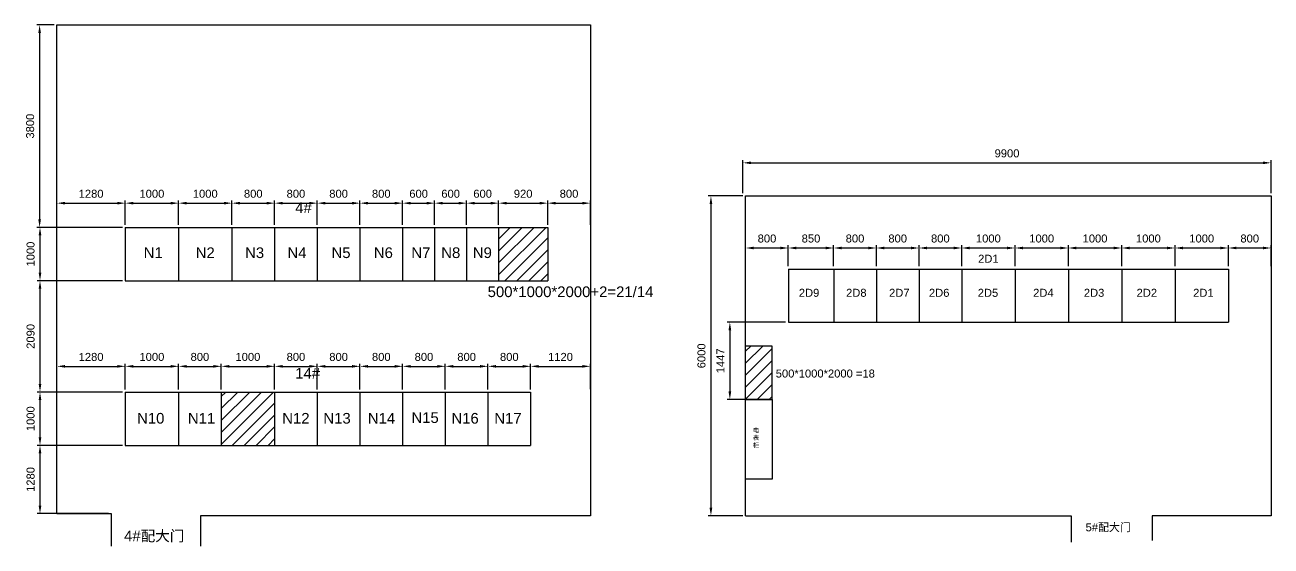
# Model space of a CAD drawing. Header units: millimetres. Extents: x 8 to 67164, y -14211 to 15935.
# Drawn here: x 854 to 24216, y -14211 to -4431 of the extents above; entities that cross this region are included whole.
import ezdxf

# ---------------------------------------------------------------- set-up
doc = ezdxf.new("R2010")
doc.units = ezdxf.units.MM
doc.layers.add('标注', color=7, linetype='Continuous')
doc.styles.get("Standard").update_dxf_attribs({"font": 'arial.ttf'})
doc.dimstyles.new('ISO-25', dxfattribs={"dimtxt": 150, "dimasz": 150, "dimexe": 50, "dimexo": 50, "dimgap": 100, "dimtad": 1, "dimtoh": 1, "dimdec": 0, "dimtxsty": 'Standard', "dimcen": 0, "dimclrd": 3, "dimclre": 3, "dimclrt": 3, "dimadec": 0, "dimazin": 0, "dimtfac": 1, "dimtdec": 0, "dimtmove": 0, "dimatfit": 3, "dimfxl": 1, "dimarcsym": 2})

# ---------------------------------------------------------------- blocks, each defined once
blk = doc.blocks.new('*D109')
at = {"layer": 'Defpoints', "color": 0, "transparency": 16777216}
for p in [(2735, -7776), (1455, -8187), (2735, -8231)]:
    blk.add_point(p, dxfattribs=at)
at = {"layer": '标注', "color": 3, "lineweight": -2, "transparency": 16777216}
for p, q in [((1455, -8137), (1455, -7726)), ((1605, -7776), (2585, -7776)), ((2735, -8181), (2735, -7726))]:
    blk.add_line(p, q, dxfattribs=at)
at = {"layer": '标注', "color": 3, "transparency": 16777216}
for points in [[(1605, -7751), (1605, -7801), (1455, -7776)], [(2585, -7751), (2585, -7801), (2735, -7776)]]:
    blk.add_solid(points, dxfattribs=at)
at = {"layer": '标注', "color": 3, "transparency": 16777216, "insert": (2095, -7600), "char_height": 150, "attachment_point": 5}
blk.add_mtext('1280', dxfattribs=at)
blk = doc.blocks.new('*D110')
at = {"layer": 'Defpoints', "color": 0, "transparency": 16777216}
for p in [(3735, -7776), (2735, -8231), (3735, -8231)]:
    blk.add_point(p, dxfattribs=at)
at = {"layer": '标注', "color": 3, "lineweight": -2, "transparency": 16777216}
for p, q in [((2735, -8181), (2735, -7726)), ((2885, -7776), (3585, -7776)), ((3735, -8181), (3735, -7726))]:
    blk.add_line(p, q, dxfattribs=at)
at = {"layer": '标注', "color": 3, "transparency": 16777216}
for points in [[(2885, -7751), (2885, -7801), (2735, -7776)], [(3585, -7751), (3585, -7801), (3735, -7776)]]:
    blk.add_solid(points, dxfattribs=at)
at = {"layer": '标注', "color": 3, "transparency": 16777216, "insert": (3235, -7600), "char_height": 150, "attachment_point": 5}
blk.add_mtext('1000', dxfattribs=at)
blk = doc.blocks.new('*D111')
at = {"layer": 'Defpoints', "color": 0, "transparency": 16777216}
for p in [(4735, -7776), (3735, -8231), (4735, -8231)]:
    blk.add_point(p, dxfattribs=at)
at = {"layer": '标注', "color": 3, "lineweight": -2, "transparency": 16777216}
for p, q in [((3735, -8181), (3735, -7726)), ((3885, -7776), (4585, -7776)), ((4735, -8181), (4735, -7726))]:
    blk.add_line(p, q, dxfattribs=at)
at = {"layer": '标注', "color": 3, "transparency": 16777216}
for points in [[(3885, -7751), (3885, -7801), (3735, -7776)], [(4585, -7751), (4585, -7801), (4735, -7776)]]:
    blk.add_solid(points, dxfattribs=at)
at = {"layer": '标注', "color": 3, "transparency": 16777216, "insert": (4235, -7600), "char_height": 150, "attachment_point": 5}
blk.add_mtext('1000', dxfattribs=at)
blk = doc.blocks.new('*D112')
at = {"layer": 'Defpoints', "color": 0, "transparency": 16777216}
for p in [(5535, -7776), (4735, -8231), (5535, -8231)]:
    blk.add_point(p, dxfattribs=at)
at = {"layer": '标注', "color": 3, "lineweight": -2, "transparency": 16777216}
for p, q in [((4735, -8181), (4735, -7726)), ((4885, -7776), (5385, -7776)), ((5535, -8181), (5535, -7726))]:
    blk.add_line(p, q, dxfattribs=at)
at = {"layer": '标注', "color": 3, "transparency": 16777216}
for points in [[(4885, -7751), (4885, -7801), (4735, -7776)], [(5385, -7751), (5385, -7801), (5535, -7776)]]:
    blk.add_solid(points, dxfattribs=at)
at = {"layer": '标注', "color": 3, "transparency": 16777216, "insert": (5135, -7600), "char_height": 150, "attachment_point": 5}
blk.add_mtext('800', dxfattribs=at)
blk = doc.blocks.new('*D113')
at = {"layer": 'Defpoints', "color": 0, "transparency": 16777216}
for p in [(6335, -7776), (5535, -8231), (6335, -8231)]:
    blk.add_point(p, dxfattribs=at)
at = {"layer": '标注', "color": 3, "lineweight": -2, "transparency": 16777216}
for p, q in [((5535, -8181), (5535, -7726)), ((5685, -7776), (6185, -7776)), ((6335, -8181), (6335, -7726))]:
    blk.add_line(p, q, dxfattribs=at)
at = {"layer": '标注', "color": 3, "transparency": 16777216}
for points in [[(5685, -7751), (5685, -7801), (5535, -7776)], [(6185, -7751), (6185, -7801), (6335, -7776)]]:
    blk.add_solid(points, dxfattribs=at)
at = {"layer": '标注', "color": 3, "transparency": 16777216, "insert": (5935, -7600), "char_height": 150, "attachment_point": 5}
blk.add_mtext('800', dxfattribs=at)
blk = doc.blocks.new('*D114')
at = {"layer": 'Defpoints', "color": 0, "transparency": 16777216}
for p in [(7135, -7776), (6335, -8231), (7135, -8231)]:
    blk.add_point(p, dxfattribs=at)
at = {"layer": '标注', "color": 3, "lineweight": -2, "transparency": 16777216}
for p, q in [((6335, -8181), (6335, -7726)), ((6485, -7776), (6985, -7776)), ((7135, -8181), (7135, -7726))]:
    blk.add_line(p, q, dxfattribs=at)
at = {"layer": '标注', "color": 3, "transparency": 16777216}
for points in [[(6485, -7751), (6485, -7801), (6335, -7776)], [(6985, -7751), (6985, -7801), (7135, -7776)]]:
    blk.add_solid(points, dxfattribs=at)
at = {"layer": '标注', "color": 3, "transparency": 16777216, "insert": (6735, -7600), "char_height": 150, "attachment_point": 5}
blk.add_mtext('800', dxfattribs=at)
blk = doc.blocks.new('*D115')
at = {"layer": 'Defpoints', "color": 0, "transparency": 16777216}
for p in [(7935, -7776), (7135, -8231), (7935, -8231)]:
    blk.add_point(p, dxfattribs=at)
at = {"layer": '标注', "color": 3, "lineweight": -2, "transparency": 16777216}
for p, q in [((7135, -8181), (7135, -7726)), ((7285, -7776), (7785, -7776)), ((7935, -8181), (7935, -7726))]:
    blk.add_line(p, q, dxfattribs=at)
at = {"layer": '标注', "color": 3, "transparency": 16777216}
for points in [[(7285, -7751), (7285, -7801), (7135, -7776)], [(7785, -7751), (7785, -7801), (7935, -7776)]]:
    blk.add_solid(points, dxfattribs=at)
at = {"layer": '标注', "color": 3, "transparency": 16777216, "insert": (7535, -7600), "char_height": 150, "attachment_point": 5}
blk.add_mtext('800', dxfattribs=at)
blk = doc.blocks.new('*D116')
at = {"layer": 'Defpoints', "color": 0, "transparency": 16777216}
for p in [(8535, -7776), (7935, -8231), (8535, -8231)]:
    blk.add_point(p, dxfattribs=at)
at = {"layer": '标注', "color": 3, "lineweight": -2, "transparency": 16777216}
for p, q in [((7935, -8181), (7935, -7726)), ((8085, -7776), (8385, -7776)), ((8535, -8181), (8535, -7726))]:
    blk.add_line(p, q, dxfattribs=at)
at = {"layer": '标注', "color": 3, "transparency": 16777216}
for points in [[(8085, -7751), (8085, -7801), (7935, -7776)], [(8385, -7751), (8385, -7801), (8535, -7776)]]:
    blk.add_solid(points, dxfattribs=at)
at = {"layer": '标注', "color": 3, "transparency": 16777216, "insert": (8235, -7600), "char_height": 150, "attachment_point": 5}
blk.add_mtext('600', dxfattribs=at)
blk = doc.blocks.new('*D117')
at = {"layer": 'Defpoints', "color": 0, "transparency": 16777216}
for p in [(9135, -7776), (8535, -8231), (9135, -8231)]:
    blk.add_point(p, dxfattribs=at)
at = {"layer": '标注', "color": 3, "lineweight": -2, "transparency": 16777216}
for p, q in [((8535, -8181), (8535, -7726)), ((8685, -7776), (8985, -7776)), ((9135, -8181), (9135, -7726))]:
    blk.add_line(p, q, dxfattribs=at)
at = {"layer": '标注', "color": 3, "transparency": 16777216}
for points in [[(8685, -7751), (8685, -7801), (8535, -7776)], [(8985, -7751), (8985, -7801), (9135, -7776)]]:
    blk.add_solid(points, dxfattribs=at)
at = {"layer": '标注', "color": 3, "transparency": 16777216, "insert": (8835, -7600), "char_height": 150, "attachment_point": 5}
blk.add_mtext('600', dxfattribs=at)
blk = doc.blocks.new('*D118')
at = {"layer": 'Defpoints', "color": 0, "transparency": 16777216}
for p in [(9735, -7776), (9135, -8231), (9735, -8231)]:
    blk.add_point(p, dxfattribs=at)
at = {"layer": '标注', "color": 3, "lineweight": -2, "transparency": 16777216}
for p, q in [((9135, -8181), (9135, -7726)), ((9285, -7776), (9585, -7776)), ((9735, -8181), (9735, -7726))]:
    blk.add_line(p, q, dxfattribs=at)
at = {"layer": '标注', "color": 3, "transparency": 16777216}
for points in [[(9285, -7751), (9285, -7801), (9135, -7776)], [(9585, -7751), (9585, -7801), (9735, -7776)]]:
    blk.add_solid(points, dxfattribs=at)
at = {"layer": '标注', "color": 3, "transparency": 16777216, "insert": (9435, -7600), "char_height": 150, "attachment_point": 5}
blk.add_mtext('600', dxfattribs=at)
blk = doc.blocks.new('*D119')
at = {"layer": 'Defpoints', "color": 0, "transparency": 16777216}
for p in [(10655, -7776), (9735, -8231), (10655, -8231)]:
    blk.add_point(p, dxfattribs=at)
at = {"layer": '标注', "color": 3, "lineweight": -2, "transparency": 16777216}
for p, q in [((9735, -8181), (9735, -7726)), ((9885, -7776), (10505, -7776)), ((10655, -8181), (10655, -7726))]:
    blk.add_line(p, q, dxfattribs=at)
at = {"layer": '标注', "color": 3, "transparency": 16777216}
for points in [[(9885, -7751), (9885, -7801), (9735, -7776)], [(10505, -7751), (10505, -7801), (10655, -7776)]]:
    blk.add_solid(points, dxfattribs=at)
at = {"layer": '标注', "color": 3, "transparency": 16777216, "insert": (10195, -7600), "char_height": 150, "attachment_point": 5}
blk.add_mtext('920', dxfattribs=at)
blk = doc.blocks.new('*D120')
at = {"layer": 'Defpoints', "color": 0, "transparency": 16777216}
for p in [(11455, -7776), (10655, -8231), (11455, -8230)]:
    blk.add_point(p, dxfattribs=at)
at = {"layer": '标注', "color": 3, "lineweight": -2, "transparency": 16777216}
for p, q in [((10655, -8181), (10655, -7726)), ((10805, -7776), (11305, -7776)), ((11455, -8180), (11455, -7726))]:
    blk.add_line(p, q, dxfattribs=at)
at = {"layer": '标注', "color": 3, "transparency": 16777216}
for points in [[(10805, -7751), (10805, -7801), (10655, -7776)], [(11305, -7751), (11305, -7801), (11455, -7776)]]:
    blk.add_solid(points, dxfattribs=at)
at = {"layer": '标注', "color": 3, "transparency": 16777216, "insert": (11055, -7600), "char_height": 150, "attachment_point": 5}
blk.add_mtext('800', dxfattribs=at)
blk = doc.blocks.new('*D121')
at = {"layer": 'Defpoints', "color": 0, "transparency": 16777216}
for p in [(2735, -10838), (1455, -11314), (2735, -11321)]:
    blk.add_point(p, dxfattribs=at)
at = {"layer": '标注', "color": 3, "lineweight": -2, "transparency": 16777216}
for p, q in [((1455, -11264), (1455, -10788)), ((1605, -10838), (2585, -10838)), ((2735, -11271), (2735, -10788))]:
    blk.add_line(p, q, dxfattribs=at)
at = {"layer": '标注', "color": 3, "transparency": 16777216}
for points in [[(1605, -10813), (1605, -10863), (1455, -10838)], [(2585, -10813), (2585, -10863), (2735, -10838)]]:
    blk.add_solid(points, dxfattribs=at)
at = {"layer": '标注', "color": 3, "transparency": 16777216, "insert": (2095, -10662), "char_height": 150, "attachment_point": 5}
blk.add_mtext('1280', dxfattribs=at)
blk = doc.blocks.new('*D122')
at = {"layer": 'Defpoints', "color": 0, "transparency": 16777216}
for p in [(3735, -10838), (2735, -11321), (3735, -11321)]:
    blk.add_point(p, dxfattribs=at)
at = {"layer": '标注', "color": 3, "lineweight": -2, "transparency": 16777216}
for p, q in [((2735, -11271), (2735, -10788)), ((2885, -10838), (3585, -10838)), ((3735, -11271), (3735, -10788))]:
    blk.add_line(p, q, dxfattribs=at)
at = {"layer": '标注', "color": 3, "transparency": 16777216}
for points in [[(2885, -10813), (2885, -10863), (2735, -10838)], [(3585, -10813), (3585, -10863), (3735, -10838)]]:
    blk.add_solid(points, dxfattribs=at)
at = {"layer": '标注', "color": 3, "transparency": 16777216, "insert": (3235, -10662), "char_height": 150, "attachment_point": 5}
blk.add_mtext('1000', dxfattribs=at)
blk = doc.blocks.new('*D123')
at = {"layer": 'Defpoints', "color": 0, "transparency": 16777216}
for p in [(4535, -10838), (3735, -11321), (4535, -11321)]:
    blk.add_point(p, dxfattribs=at)
at = {"layer": '标注', "color": 3, "lineweight": -2, "transparency": 16777216}
for p, q in [((3735, -11271), (3735, -10788)), ((3885, -10838), (4385, -10838)), ((4535, -11271), (4535, -10788))]:
    blk.add_line(p, q, dxfattribs=at)
at = {"layer": '标注', "color": 3, "transparency": 16777216}
for points in [[(3885, -10813), (3885, -10863), (3735, -10838)], [(4385, -10813), (4385, -10863), (4535, -10838)]]:
    blk.add_solid(points, dxfattribs=at)
at = {"layer": '标注', "color": 3, "transparency": 16777216, "insert": (4135, -10662), "char_height": 150, "attachment_point": 5}
blk.add_mtext('800', dxfattribs=at)
blk = doc.blocks.new('*D124')
at = {"layer": 'Defpoints', "color": 0, "transparency": 16777216}
for p in [(5535, -10838), (4535, -11321), (5535, -11321)]:
    blk.add_point(p, dxfattribs=at)
at = {"layer": '标注', "color": 3, "lineweight": -2, "transparency": 16777216}
for p, q in [((4535, -11271), (4535, -10788)), ((4685, -10838), (5385, -10838)), ((5535, -11271), (5535, -10788))]:
    blk.add_line(p, q, dxfattribs=at)
at = {"layer": '标注', "color": 3, "transparency": 16777216}
for points in [[(4685, -10813), (4685, -10863), (4535, -10838)], [(5385, -10813), (5385, -10863), (5535, -10838)]]:
    blk.add_solid(points, dxfattribs=at)
at = {"layer": '标注', "color": 3, "transparency": 16777216, "insert": (5035, -10662), "char_height": 150, "attachment_point": 5}
blk.add_mtext('1000', dxfattribs=at)
blk = doc.blocks.new('*D125')
at = {"layer": 'Defpoints', "color": 0, "transparency": 16777216}
for p in [(6335, -10838), (5535, -11321), (6335, -11321)]:
    blk.add_point(p, dxfattribs=at)
at = {"layer": '标注', "color": 3, "lineweight": -2, "transparency": 16777216}
for p, q in [((5535, -11271), (5535, -10788)), ((5685, -10838), (6185, -10838)), ((6335, -11271), (6335, -10788))]:
    blk.add_line(p, q, dxfattribs=at)
at = {"layer": '标注', "color": 3, "transparency": 16777216}
for points in [[(5685, -10813), (5685, -10863), (5535, -10838)], [(6185, -10813), (6185, -10863), (6335, -10838)]]:
    blk.add_solid(points, dxfattribs=at)
at = {"layer": '标注', "color": 3, "transparency": 16777216, "insert": (5935, -10662), "char_height": 150, "attachment_point": 5}
blk.add_mtext('800', dxfattribs=at)
blk = doc.blocks.new('*D126')
at = {"layer": 'Defpoints', "color": 0, "transparency": 16777216}
for p in [(7135, -10838), (6335, -11321), (7135, -11321)]:
    blk.add_point(p, dxfattribs=at)
at = {"layer": '标注', "color": 3, "lineweight": -2, "transparency": 16777216}
for p, q in [((6335, -11271), (6335, -10788)), ((6485, -10838), (6985, -10838)), ((7135, -11271), (7135, -10788))]:
    blk.add_line(p, q, dxfattribs=at)
at = {"layer": '标注', "color": 3, "transparency": 16777216}
for points in [[(6485, -10813), (6485, -10863), (6335, -10838)], [(6985, -10813), (6985, -10863), (7135, -10838)]]:
    blk.add_solid(points, dxfattribs=at)
at = {"layer": '标注', "color": 3, "transparency": 16777216, "insert": (6735, -10662), "char_height": 150, "attachment_point": 5}
blk.add_mtext('800', dxfattribs=at)
blk = doc.blocks.new('*D127')
at = {"layer": 'Defpoints', "color": 0, "transparency": 16777216}
for p in [(7935, -10838), (7135, -11321), (7935, -11321)]:
    blk.add_point(p, dxfattribs=at)
at = {"layer": '标注', "color": 3, "lineweight": -2, "transparency": 16777216}
for p, q in [((7135, -11271), (7135, -10788)), ((7285, -10838), (7785, -10838)), ((7935, -11271), (7935, -10788))]:
    blk.add_line(p, q, dxfattribs=at)
at = {"layer": '标注', "color": 3, "transparency": 16777216}
for points in [[(7285, -10813), (7285, -10863), (7135, -10838)], [(7785, -10813), (7785, -10863), (7935, -10838)]]:
    blk.add_solid(points, dxfattribs=at)
at = {"layer": '标注', "color": 3, "transparency": 16777216, "insert": (7535, -10662), "char_height": 150, "attachment_point": 5}
blk.add_mtext('800', dxfattribs=at)
blk = doc.blocks.new('*D128')
at = {"layer": 'Defpoints', "color": 0, "transparency": 16777216}
for p in [(8735, -10838), (7935, -11321), (8735, -11321)]:
    blk.add_point(p, dxfattribs=at)
at = {"layer": '标注', "color": 3, "lineweight": -2, "transparency": 16777216}
for p, q in [((7935, -11271), (7935, -10788)), ((8085, -10838), (8585, -10838)), ((8735, -11271), (8735, -10788))]:
    blk.add_line(p, q, dxfattribs=at)
at = {"layer": '标注', "color": 3, "transparency": 16777216}
for points in [[(8085, -10813), (8085, -10863), (7935, -10838)], [(8585, -10813), (8585, -10863), (8735, -10838)]]:
    blk.add_solid(points, dxfattribs=at)
at = {"layer": '标注', "color": 3, "transparency": 16777216, "insert": (8335, -10662), "char_height": 150, "attachment_point": 5}
blk.add_mtext('800', dxfattribs=at)
blk = doc.blocks.new('*D129')
at = {"layer": 'Defpoints', "color": 0, "transparency": 16777216}
for p in [(9535, -10838), (8735, -11321), (9535, -11321)]:
    blk.add_point(p, dxfattribs=at)
at = {"layer": '标注', "color": 3, "lineweight": -2, "transparency": 16777216}
for p, q in [((8735, -11271), (8735, -10788)), ((8885, -10838), (9385, -10838)), ((9535, -11271), (9535, -10788))]:
    blk.add_line(p, q, dxfattribs=at)
at = {"layer": '标注', "color": 3, "transparency": 16777216}
for points in [[(8885, -10813), (8885, -10863), (8735, -10838)], [(9385, -10813), (9385, -10863), (9535, -10838)]]:
    blk.add_solid(points, dxfattribs=at)
at = {"layer": '标注', "color": 3, "transparency": 16777216, "insert": (9135, -10662), "char_height": 150, "attachment_point": 5}
blk.add_mtext('800', dxfattribs=at)
blk = doc.blocks.new('*D130')
at = {"layer": 'Defpoints', "color": 0, "transparency": 16777216}
for p in [(10335, -10838), (9535, -11321), (10335, -11321)]:
    blk.add_point(p, dxfattribs=at)
at = {"layer": '标注', "color": 3, "lineweight": -2, "transparency": 16777216}
for p, q in [((9535, -11271), (9535, -10788)), ((9685, -10838), (10185, -10838)), ((10335, -11271), (10335, -10788))]:
    blk.add_line(p, q, dxfattribs=at)
at = {"layer": '标注', "color": 3, "transparency": 16777216}
for points in [[(9685, -10813), (9685, -10863), (9535, -10838)], [(10185, -10813), (10185, -10863), (10335, -10838)]]:
    blk.add_solid(points, dxfattribs=at)
at = {"layer": '标注', "color": 3, "transparency": 16777216, "insert": (9935, -10662), "char_height": 150, "attachment_point": 5}
blk.add_mtext('800', dxfattribs=at)
blk = doc.blocks.new('*D131')
at = {"layer": 'Defpoints', "color": 0, "transparency": 16777216}
for p in [(11455, -10838), (10335, -11321), (11455, -11314)]:
    blk.add_point(p, dxfattribs=at)
at = {"layer": '标注', "color": 3, "lineweight": -2, "transparency": 16777216}
for p, q in [((10335, -11271), (10335, -10788)), ((10485, -10838), (11305, -10838)), ((11455, -11264), (11455, -10788))]:
    blk.add_line(p, q, dxfattribs=at)
at = {"layer": '标注', "color": 3, "transparency": 16777216}
for points in [[(10485, -10813), (10485, -10863), (10335, -10838)], [(11305, -10813), (11305, -10863), (11455, -10838)]]:
    blk.add_solid(points, dxfattribs=at)
at = {"layer": '标注', "color": 3, "transparency": 16777216, "insert": (10895, -10662), "char_height": 150, "attachment_point": 5}
blk.add_mtext('1120', dxfattribs=at)
blk = doc.blocks.new('*D132')
at = {"layer": 'Defpoints', "color": 0, "transparency": 16777216}
for p in [(1455, -4431), (1130, -8231), (2735, -8231)]:
    blk.add_point(p, dxfattribs=at)
at = {"layer": '标注', "color": 3, "lineweight": -2, "transparency": 16777216}
for p, q in [((1405, -4431), (1080, -4431)), ((1130, -4581), (1130, -8081)), ((2685, -8231), (1080, -8231))]:
    blk.add_line(p, q, dxfattribs=at)
at = {"layer": '标注', "color": 3, "transparency": 16777216}
for points in [[(1105, -4581), (1155, -4581), (1130, -4431)], [(1105, -8081), (1155, -8081), (1130, -8231)]]:
    blk.add_solid(points, dxfattribs=at)
at = {"layer": '标注', "color": 3, "transparency": 16777216, "insert": (953, -6331), "char_height": 150, "attachment_point": 5, "rotation": 90}
blk.add_mtext('3800', dxfattribs=at)
blk = doc.blocks.new('*D133')
at = {"layer": 'Defpoints', "color": 0, "transparency": 16777216}
for p in [(2735, -8231), (1137, -9231), (2735, -9231)]:
    blk.add_point(p, dxfattribs=at)
at = {"layer": '标注', "color": 3, "lineweight": -2, "transparency": 16777216}
for p, q in [((2685, -8231), (1087, -8231)), ((1137, -8381), (1137, -9081)), ((2685, -9231), (1087, -9231))]:
    blk.add_line(p, q, dxfattribs=at)
at = {"layer": '标注', "color": 3, "transparency": 16777216}
for points in [[(1112, -8381), (1162, -8381), (1137, -8231)], [(1112, -9081), (1162, -9081), (1137, -9231)]]:
    blk.add_solid(points, dxfattribs=at)
at = {"layer": '标注', "color": 3, "transparency": 16777216, "insert": (961, -8731), "char_height": 150, "attachment_point": 5, "rotation": 90}
blk.add_mtext('1000', dxfattribs=at)
blk = doc.blocks.new('*D134')
at = {"layer": 'Defpoints', "color": 0, "transparency": 16777216}
for p in [(2735, -9231), (1137, -11321), (2735, -11321)]:
    blk.add_point(p, dxfattribs=at)
at = {"layer": '标注', "color": 3, "lineweight": -2, "transparency": 16777216}
for p, q in [((2685, -9231), (1087, -9231)), ((1137, -9381), (1137, -11171)), ((2685, -11321), (1087, -11321))]:
    blk.add_line(p, q, dxfattribs=at)
at = {"layer": '标注', "color": 3, "transparency": 16777216}
for points in [[(1112, -9381), (1162, -9381), (1137, -9231)], [(1112, -11171), (1162, -11171), (1137, -11321)]]:
    blk.add_solid(points, dxfattribs=at)
at = {"layer": '标注', "color": 3, "transparency": 16777216, "insert": (961, -10276), "char_height": 150, "attachment_point": 5, "rotation": 90}
blk.add_mtext('2090', dxfattribs=at)
blk = doc.blocks.new('*D135')
at = {"layer": 'Defpoints', "color": 0, "transparency": 16777216}
for p in [(2735, -11321), (1137, -12321), (2735, -12321)]:
    blk.add_point(p, dxfattribs=at)
at = {"layer": '标注', "color": 3, "lineweight": -2, "transparency": 16777216}
for p, q in [((2685, -11321), (1087, -11321)), ((1137, -11471), (1137, -12171)), ((2685, -12321), (1087, -12321))]:
    blk.add_line(p, q, dxfattribs=at)
at = {"layer": '标注', "color": 3, "transparency": 16777216}
for points in [[(1112, -11471), (1162, -11471), (1137, -11321)], [(1112, -12171), (1162, -12171), (1137, -12321)]]:
    blk.add_solid(points, dxfattribs=at)
at = {"layer": '标注', "color": 3, "transparency": 16777216, "insert": (961, -11821), "char_height": 150, "attachment_point": 5, "rotation": 90}
blk.add_mtext('1000', dxfattribs=at)
blk = doc.blocks.new('*D136')
at = {"layer": 'Defpoints', "color": 0, "transparency": 16777216}
for p in [(2735, -12321), (1137, -13601), (2474, -13601)]:
    blk.add_point(p, dxfattribs=at)
at = {"layer": '标注', "color": 3, "lineweight": -2, "transparency": 16777216}
for p, q in [((2685, -12321), (1087, -12321)), ((1137, -12471), (1137, -13451)), ((2424, -13601), (1087, -13601))]:
    blk.add_line(p, q, dxfattribs=at)
at = {"layer": '标注', "color": 3, "transparency": 16777216}
for points in [[(1112, -12471), (1162, -12471), (1137, -12321)], [(1112, -13451), (1162, -13451), (1137, -13601)]]:
    blk.add_solid(points, dxfattribs=at)
at = {"layer": '标注', "color": 3, "transparency": 16777216, "insert": (961, -12961), "char_height": 150, "attachment_point": 5, "rotation": 90}
blk.add_mtext('1280', dxfattribs=at)
blk = doc.blocks.new('*D137')
at = {"layer": 'Defpoints', "color": 0, "transparency": 16777216}
for p in [(15166, -8617), (14366, -9008), (15166, -9011)]:
    blk.add_point(p, dxfattribs=at)
at = {"layer": '标注', "color": 3, "lineweight": -2, "transparency": 16777216}
for p, q in [((14366, -8958), (14366, -8567)), ((14516, -8617), (15016, -8617)), ((15166, -8961), (15166, -8567))]:
    blk.add_line(p, q, dxfattribs=at)
at = {"layer": '标注', "color": 3, "transparency": 16777216}
for points in [[(14516, -8592), (14516, -8642), (14366, -8617)], [(15016, -8592), (15016, -8642), (15166, -8617)]]:
    blk.add_solid(points, dxfattribs=at)
at = {"layer": '标注', "color": 3, "transparency": 16777216, "insert": (14766, -8440), "char_height": 150, "attachment_point": 5}
blk.add_mtext('800', dxfattribs=at)
blk = doc.blocks.new('*D138')
at = {"layer": 'Defpoints', "color": 0, "transparency": 16777216}
for p in [(16016, -8617), (15166, -9011), (16016, -9011)]:
    blk.add_point(p, dxfattribs=at)
at = {"layer": '标注', "color": 3, "lineweight": -2, "transparency": 16777216}
for p, q in [((15166, -8961), (15166, -8567)), ((15316, -8617), (15866, -8617)), ((16016, -8961), (16016, -8567))]:
    blk.add_line(p, q, dxfattribs=at)
at = {"layer": '标注', "color": 3, "transparency": 16777216}
for points in [[(15316, -8592), (15316, -8642), (15166, -8617)], [(15866, -8592), (15866, -8642), (16016, -8617)]]:
    blk.add_solid(points, dxfattribs=at)
at = {"layer": '标注', "color": 3, "transparency": 16777216, "insert": (15591, -8440), "char_height": 150, "attachment_point": 5}
blk.add_mtext('850', dxfattribs=at)
blk = doc.blocks.new('*D139')
at = {"layer": 'Defpoints', "color": 0, "transparency": 16777216}
for p in [(16816, -8617), (16016, -9011), (16816, -9011)]:
    blk.add_point(p, dxfattribs=at)
at = {"layer": '标注', "color": 3, "lineweight": -2, "transparency": 16777216}
for p, q in [((16016, -8961), (16016, -8567)), ((16166, -8617), (16666, -8617)), ((16816, -8961), (16816, -8567))]:
    blk.add_line(p, q, dxfattribs=at)
at = {"layer": '标注', "color": 3, "transparency": 16777216}
for points in [[(16166, -8592), (16166, -8642), (16016, -8617)], [(16666, -8592), (16666, -8642), (16816, -8617)]]:
    blk.add_solid(points, dxfattribs=at)
at = {"layer": '标注', "color": 3, "transparency": 16777216, "insert": (16416, -8440), "char_height": 150, "attachment_point": 5}
blk.add_mtext('800', dxfattribs=at)
blk = doc.blocks.new('*D140')
at = {"layer": 'Defpoints', "color": 0, "transparency": 16777216}
for p in [(17616, -8617), (16816, -9011), (17616, -9011)]:
    blk.add_point(p, dxfattribs=at)
at = {"layer": '标注', "color": 3, "lineweight": -2, "transparency": 16777216}
for p, q in [((16816, -8961), (16816, -8567)), ((16966, -8617), (17466, -8617)), ((17616, -8961), (17616, -8567))]:
    blk.add_line(p, q, dxfattribs=at)
at = {"layer": '标注', "color": 3, "transparency": 16777216}
for points in [[(16966, -8592), (16966, -8642), (16816, -8617)], [(17466, -8592), (17466, -8642), (17616, -8617)]]:
    blk.add_solid(points, dxfattribs=at)
at = {"layer": '标注', "color": 3, "transparency": 16777216, "insert": (17216, -8440), "char_height": 150, "attachment_point": 5}
blk.add_mtext('800', dxfattribs=at)
blk = doc.blocks.new('*D141')
at = {"layer": 'Defpoints', "color": 0, "transparency": 16777216}
for p in [(18416, -8617), (17616, -9011), (18416, -9011)]:
    blk.add_point(p, dxfattribs=at)
at = {"layer": '标注', "color": 3, "lineweight": -2, "transparency": 16777216}
for p, q in [((17616, -8961), (17616, -8567)), ((17766, -8617), (18266, -8617)), ((18416, -8961), (18416, -8567))]:
    blk.add_line(p, q, dxfattribs=at)
at = {"layer": '标注', "color": 3, "transparency": 16777216}
for points in [[(17766, -8592), (17766, -8642), (17616, -8617)], [(18266, -8592), (18266, -8642), (18416, -8617)]]:
    blk.add_solid(points, dxfattribs=at)
at = {"layer": '标注', "color": 3, "transparency": 16777216, "insert": (18016, -8440), "char_height": 150, "attachment_point": 5}
blk.add_mtext('800', dxfattribs=at)
blk = doc.blocks.new('*D142')
at = {"layer": 'Defpoints', "color": 0, "transparency": 16777216}
for p in [(19416, -8617), (18416, -9011), (19416, -9011)]:
    blk.add_point(p, dxfattribs=at)
at = {"layer": '标注', "color": 3, "lineweight": -2, "transparency": 16777216}
for p, q in [((18416, -8961), (18416, -8567)), ((18566, -8617), (19266, -8617)), ((19416, -8961), (19416, -8567))]:
    blk.add_line(p, q, dxfattribs=at)
at = {"layer": '标注', "color": 3, "transparency": 16777216}
for points in [[(18566, -8592), (18566, -8642), (18416, -8617)], [(19266, -8592), (19266, -8642), (19416, -8617)]]:
    blk.add_solid(points, dxfattribs=at)
at = {"layer": '标注', "color": 3, "transparency": 16777216, "insert": (18916, -8440), "char_height": 150, "attachment_point": 5}
blk.add_mtext('1000', dxfattribs=at)
blk = doc.blocks.new('*D143')
at = {"layer": 'Defpoints', "color": 0, "transparency": 16777216}
for p in [(20416, -8617), (19416, -9011), (20416, -9011)]:
    blk.add_point(p, dxfattribs=at)
at = {"layer": '标注', "color": 3, "lineweight": -2, "transparency": 16777216}
for p, q in [((19416, -8961), (19416, -8567)), ((19566, -8617), (20266, -8617)), ((20416, -8961), (20416, -8567))]:
    blk.add_line(p, q, dxfattribs=at)
at = {"layer": '标注', "color": 3, "transparency": 16777216}
for points in [[(19566, -8592), (19566, -8642), (19416, -8617)], [(20266, -8592), (20266, -8642), (20416, -8617)]]:
    blk.add_solid(points, dxfattribs=at)
at = {"layer": '标注', "color": 3, "transparency": 16777216, "insert": (19916, -8440), "char_height": 150, "attachment_point": 5}
blk.add_mtext('1000', dxfattribs=at)
blk = doc.blocks.new('*D144')
at = {"layer": 'Defpoints', "color": 0, "transparency": 16777216}
for p in [(21416, -8617), (20416, -9011), (21416, -9011)]:
    blk.add_point(p, dxfattribs=at)
at = {"layer": '标注', "color": 3, "lineweight": -2, "transparency": 16777216}
for p, q in [((20416, -8961), (20416, -8567)), ((20566, -8617), (21266, -8617)), ((21416, -8961), (21416, -8567))]:
    blk.add_line(p, q, dxfattribs=at)
at = {"layer": '标注', "color": 3, "transparency": 16777216}
for points in [[(20566, -8592), (20566, -8642), (20416, -8617)], [(21266, -8592), (21266, -8642), (21416, -8617)]]:
    blk.add_solid(points, dxfattribs=at)
at = {"layer": '标注', "color": 3, "transparency": 16777216, "insert": (20916, -8440), "char_height": 150, "attachment_point": 5}
blk.add_mtext('1000', dxfattribs=at)
blk = doc.blocks.new('*D145')
at = {"layer": 'Defpoints', "color": 0, "transparency": 16777216}
for p in [(22416, -8617), (21416, -9011), (22416, -9011)]:
    blk.add_point(p, dxfattribs=at)
at = {"layer": '标注', "color": 3, "lineweight": -2, "transparency": 16777216}
for p, q in [((21416, -8961), (21416, -8567)), ((21566, -8617), (22266, -8617)), ((22416, -8961), (22416, -8567))]:
    blk.add_line(p, q, dxfattribs=at)
at = {"layer": '标注', "color": 3, "transparency": 16777216}
for points in [[(21566, -8592), (21566, -8642), (21416, -8617)], [(22266, -8592), (22266, -8642), (22416, -8617)]]:
    blk.add_solid(points, dxfattribs=at)
at = {"layer": '标注', "color": 3, "transparency": 16777216, "insert": (21916, -8440), "char_height": 150, "attachment_point": 5}
blk.add_mtext('1000', dxfattribs=at)
blk = doc.blocks.new('*D146')
at = {"layer": 'Defpoints', "color": 0, "transparency": 16777216}
for p in [(23416, -8617), (22416, -9011), (23416, -9011)]:
    blk.add_point(p, dxfattribs=at)
at = {"layer": '标注', "color": 3, "lineweight": -2, "transparency": 16777216}
for p, q in [((22416, -8961), (22416, -8567)), ((22566, -8617), (23266, -8617)), ((23416, -8961), (23416, -8567))]:
    blk.add_line(p, q, dxfattribs=at)
at = {"layer": '标注', "color": 3, "transparency": 16777216}
for points in [[(22566, -8592), (22566, -8642), (22416, -8617)], [(23266, -8592), (23266, -8642), (23416, -8617)]]:
    blk.add_solid(points, dxfattribs=at)
at = {"layer": '标注', "color": 3, "transparency": 16777216, "insert": (22916, -8440), "char_height": 150, "attachment_point": 5}
blk.add_mtext('1000', dxfattribs=at)
blk = doc.blocks.new('*D147')
at = {"layer": 'Defpoints', "color": 0, "transparency": 16777216}
for p in [(24216, -8617), (23416, -9011), (24216, -9008)]:
    blk.add_point(p, dxfattribs=at)
at = {"layer": '标注', "color": 3, "lineweight": -2, "transparency": 16777216}
for p, q in [((23416, -8961), (23416, -8567)), ((23566, -8617), (24066, -8617)), ((24216, -8958), (24216, -8567))]:
    blk.add_line(p, q, dxfattribs=at)
at = {"layer": '标注', "color": 3, "transparency": 16777216}
for points in [[(23566, -8592), (23566, -8642), (23416, -8617)], [(24066, -8592), (24066, -8642), (24216, -8617)]]:
    blk.add_solid(points, dxfattribs=at)
at = {"layer": '标注', "color": 3, "transparency": 16777216, "insert": (23816, -8440), "char_height": 150, "attachment_point": 5}
blk.add_mtext('800', dxfattribs=at)
blk = doc.blocks.new('*D148')
at = {"layer": 'Defpoints', "color": 0, "transparency": 16777216}
for p in [(14366, -7641), (13715, -13641), (14366, -13641)]:
    blk.add_point(p, dxfattribs=at)
at = {"layer": '标注', "color": 3, "lineweight": -2, "transparency": 16777216}
for p, q in [((14316, -7641), (13665, -7641)), ((13715, -7791), (13715, -13491)), ((14316, -13641), (13665, -13641))]:
    blk.add_line(p, q, dxfattribs=at)
at = {"layer": '标注', "color": 3, "transparency": 16777216}
for points in [[(13690, -7791), (13740, -7791), (13715, -7641)], [(13690, -13491), (13740, -13491), (13715, -13641)]]:
    blk.add_solid(points, dxfattribs=at)
at = {"layer": '标注', "color": 3, "transparency": 16777216, "insert": (13538, -10641), "char_height": 150, "attachment_point": 5, "rotation": 90}
blk.add_mtext('6000', dxfattribs=at)
blk = doc.blocks.new('*D149')
at = {"layer": 'Defpoints', "color": 0, "transparency": 16777216}
for p in [(24216, -7019), (14316, -7641), (24216, -7641)]:
    blk.add_point(p, dxfattribs=at)
at = {"layer": '标注', "color": 3, "lineweight": -2, "transparency": 16777216}
for p, q in [((14316, -7591), (14316, -6969)), ((24216, -7591), (24216, -6969)), ((14466, -7019), (24066, -7019))]:
    blk.add_line(p, q, dxfattribs=at)
at = {"layer": '标注', "color": 3, "transparency": 16777216}
for points in [[(14466, -6994), (14466, -7044), (14316, -7019)], [(24066, -6994), (24066, -7044), (24216, -7019)]]:
    blk.add_solid(points, dxfattribs=at)
at = {"layer": '标注', "color": 3, "transparency": 16777216, "insert": (19266, -6842), "char_height": 150, "attachment_point": 5}
blk.add_mtext('9900', dxfattribs=at)
blk = doc.blocks.new('*D150')
at = {"layer": 'Defpoints', "color": 0, "transparency": 16777216}
for p in [(15166, -10011), (14070, -11458), (14866, -11458)]:
    blk.add_point(p, dxfattribs=at)
at = {"layer": '标注', "color": 3, "lineweight": -2, "transparency": 16777216}
for p, q in [((15116, -10011), (14020, -10011)), ((14070, -10161), (14070, -11308)), ((14816, -11458), (14020, -11458))]:
    blk.add_line(p, q, dxfattribs=at)
at = {"layer": '标注', "color": 3, "transparency": 16777216}
for points in [[(14045, -10161), (14095, -10161), (14070, -10011)], [(14045, -11308), (14095, -11308), (14070, -11458)]]:
    blk.add_solid(points, dxfattribs=at)
at = {"layer": '标注', "color": 3, "transparency": 16777216, "insert": (13894, -10735), "char_height": 150, "attachment_point": 5, "rotation": 90}
blk.add_mtext('1447', dxfattribs=at)

msp = doc.modelspace()

# ---------------------------------------------------------------- hatches: boundary and pattern name
at = {"layer": '标注'}
h = msp.add_hatch(dxfattribs=at)
h.set_pattern_fill('ANSI31', color=256, scale=50)
h.paths.add_polyline_path([(5535.4, -11320.8), (4535.4, -11320.8), (4535.4, -12320.8), (5535.4, -12320.8)])
h.paths.add_polyline_path([(10655.4, -8230.8), (9735.4, -8230.8), (9735.4, -9230.8), (10655.4, -9230.8)])
h = msp.add_hatch(dxfattribs=at)
h.set_pattern_fill('ANSI31', color=256, scale=50)
h.paths.add_polyline_path([(14866.2, -10458.2), (14366.2, -10458.2), (14366.2, -11458.2), (14866.2, -11458.2)])

# ---------------------------------------------------------------- linework, layer by layer
for p, q in [((1455.4, -13600.8), (1455.4, -4430.8)), ((1455.4, -4430.8), (11455.4, -4430.8)), ((11455.4, -4430.8), (11455.4, -4430.8)), ((11455.4, -4430.8), (11455.4, -13641.5)), ((14366.2, -13641.5), (14366.2, -7641.5)), ((14366.2, -7641.5), (24216.2, -7641.5)), ((24216.2, -7641.5), (24216.2, -13641.5)), ((2735.4, -8230.8), (10655.4, -8230.8)), ((2735.4, -8230.8), (2735.4, -9230.8)), ((3735.4, -8230.8), (3735.4, -9230.8)), ((4735.4, -8230.8), (4735.4, -9230.8)), ((5535.4, -8230.8), (5535.4, -9230.8)), ((6335.4, -8230.8), (6335.4, -9230.8)), ((7135.4, -8230.8), (7135.4, -9230.8)), ((7935.4, -8230.8), (7935.4, -9230.8)), ((8535.4, -8230.8), (8535.4, -9230.8)), ((9135.4, -8230.8), (9135.4, -9230.8)), ((9735.4, -8230.8), (9735.4, -9230.8)), ((10655.4, -8230.8), (10655.4, -9230.8)), ((15166.2, -9011.5), (23416.2, -9011.5)), ((15166.2, -9011.5), (15166.2, -10011.5)), ((16016.2, -9011.5), (16016.2, -10011.5)), ((16816.2, -9011.5), (16816.2, -10011.5)), ((17616.2, -9011.5), (17616.2, -10011.5)), ((18416.2, -9011.5), (18416.2, -10011.5)), ((19416.2, -9011.5), (19416.2, -10011.5)), ((20416.2, -9011.5), (20416.2, -10011.5)), ((21416.2, -9011.5), (21416.2, -10011.5)), ((22416.2, -9011.5), (22416.2, -10011.5)), ((23416.2, -9011.5), (23416.2, -10011.5)), ((2735.4, -9230.8), (10655.4, -9230.8)), ((15166.2, -10011.5), (23416.2, -10011.5)), ((14866.2, -10458.2), (14366.2, -10458.2)), ((14866.2, -11458.2), (14866.2, -10458.2)), ((2735.4, -11320.8), (10335.4, -11320.8)), ((2735.4, -11320.8), (2735.4, -12320.8)), ((3735.4, -11320.8), (3735.4, -12320.8)), ((4535.4, -11320.8), (4535.4, -12320.8)), ((5535.4, -11320.8), (5535.4, -12320.8)), ((6335.4, -11320.8), (6335.4, -12320.8)), ((7135.4, -11320.8), (7135.4, -12320.8)), ((7935.4, -11320.8), (7935.4, -12320.8)), ((8735.4, -11320.8), (8735.4, -12320.8)), ((9535.4, -11320.8), (9535.4, -12320.8)), ((10335.4, -11320.8), (10335.4, -12320.8)), ((14366.2, -11458.2), (14866.2, -11458.2)), ((14866.2, -11458.2), (14866.2, -12958.2)), ((2735.4, -12320.8), (10335.4, -12320.8)), ((14866.2, -12958.2), (14366.2, -12958.2)), ((1455.4, -13600.8), (2473.8, -13600.8)), ((2473.8, -13600.8), (2473.8, -14211.2)), ((11455.4, -13641.5), (4143.9, -13641.5)), ((4143.9, -13641.5), (4143.9, -14211.2)), ((14366.2, -13641.5), (20469.6, -13641.5)), ((20469.6, -13641.5), (20469.6, -14137.4)), ((24216.2, -13641.5), (21988.1, -13641.5)), ((21988.1, -13641.5), (21988.1, -14108.3))]:
    msp.add_line(p, q, dxfattribs=at)

# ---------------------------------------------------------------- texts
for s, p in [('4#', (5921.4, -7963.5)), ('N1', (3080.9, -8805.9)), ('N2', (4056.3, -8805.9)), ('N3', (4982.1, -8805.9)), ('N4', (5775.7, -8805.9)), ('N5', (6602.3, -8805.9)), ('N6', (7395.9, -8805.9)), ('N7', (8099.1, -8805.9)), ('N8', (8659.7, -8805.9)), ('N9', (9251.4, -8805.9)), ('500*1000*2000+2=21/14', (9529, -9538.4)), ('14#', (5921.4, -11068.6)), ('N10', (2956.9, -11912.7)), ('N11', (3909.9, -11912.7)), ('N12', (5678.1, -11912.7)), ('N13', (6449.5, -11912.7)), ('N14', (7283.4, -11912.7)), ('N15', (8100.2, -11900.6)), ('N16', (8849.8, -11912.7)), ('N17', (9653.8, -11912.7)), ('4#配大门', (2713.3, -14119))]:
    msp.add_text(s, height=200).set_placement(p)
for s, p in [('2D1', (18723.9, -8893.5)), ('2D9', (15362.6, -9533)), ('2D8', (16248.4, -9533)), ('2D7', (17054.2, -9533)), ('2D6', (17802, -9533)), ('2D5', (18716.7, -9533)), ('2D4', (19754.8, -9533)), ('2D3', (20705.8, -9533)), ('2D2', (21694.5, -9533)), ('2D1', (22754.4, -9533)), ('500*1000*2000 =18', (14930.1, -11047.8)), ('5#配大门', (20739.1, -13933.6))]:
    msp.add_text(s, height=150, dxfattribs=at).set_placement(p)
at = {"layer": '标注', "insert": (14501.8, -11995.4), "char_height": 84.179, "attachment_point": 1}
msp.add_mtext_dynamic_manual_height_columns('{\\fSimSun|b0|i0|c134|p2;电表柜}', width=223.266, gutter_width=420.9, heights=[0], dxfattribs=at)

# ---------------------------------------------------------------- dimensions: what is measured, and where the dimension line sits
at = {"layer": '标注'}
for base, p1, p2, picture, middle in [((1129.5, -8230.8), (1455.4, -4430.8), (2735.4, -8230.8), '*D132', (952.9, -6330.8)), ((13715, -13641.5), (14366.2, -7641.5), (14366.2, -13641.5), '*D148', (13538.5, -10641.5)), ((1137.2, -9230.8), (2735.4, -8230.8), (2735.4, -9230.8), '*D133', (960.6, -8730.8)), ((14069.7, -11458.2), (15166.2, -10011.5), (14866.2, -11458.2), '*D150', (13894.4, -10734.8))]:
    dim = msp.add_linear_dim(base=base, p1=p1, p2=p2, angle=90, dimstyle='ISO-25', dxfattribs=at)
    dim.commit()
    dim.dimension.update_dxf_attribs({"geometry": picture, "text_midpoint": middle})
for base, p1, p2, picture, middle in [((24216.2, -7018.9), (14316.2, -7641.5), (24216.2, -7641.5), '*D149', (19266.2, -6842.3)), ((2735.4, -7776.3), (1455.4, -8187.1), (2735.4, -8230.8), '*D109', (2095.4, -7599.7)), ((15166.2, -8616.8), (14366.2, -9008), (15166.2, -9011.5), '*D137', (14766.2, -8440.3)), ((2735.4, -10838.2), (1455.4, -11313.8), (2735.4, -11320.8), '*D121', (2095.4, -10661.6))]:
    dim = msp.add_linear_dim(base=base, p1=p1, p2=p2, dimstyle='ISO-25', dxfattribs=at)
    dim.commit()
    dim.dimension.update_dxf_attribs({"geometry": picture, "text_midpoint": middle})
for base, p1, p2, picture, middle in [((3735.4, -7776.3), (2735.4, -8230.8), (3735.4, -8230.8), '*D110', (3235.4, -7599.7)), ((4735.4, -7776.3), (3735.4, -8230.8), (4735.4, -8230.8), '*D111', (4235.4, -7599.7)), ((5535.4, -7776.3), (4735.4, -8230.8), (5535.4, -8230.8), '*D112', (5135.4, -7599.7)), ((6335.4, -7776.3), (5535.4, -8230.8), (6335.4, -8230.8), '*D113', (5935.4, -7599.7)), ((7135.4, -7776.3), (6335.4, -8230.8), (7135.4, -8230.8), '*D114', (6735.4, -7599.7)), ((7935.4, -7776.3), (7135.4, -8230.8), (7935.4, -8230.8), '*D115', (7535.4, -7599.7)), ((8535.4, -7776.3), (7935.4, -8230.8), (8535.4, -8230.8), '*D116', (8235.4, -7599.7)), ((9135.4, -7776.3), (8535.4, -8230.8), (9135.4, -8230.8), '*D117', (8835.4, -7599.7)), ((9735.4, -7776.3), (9135.4, -8230.8), (9735.4, -8230.8), '*D118', (9435.4, -7599.7)), ((10655.4, -7776.3), (9735.4, -8230.8), (10655.4, -8230.8), '*D119', (10195.4, -7599.7)), ((11455.4, -7776.3), (10655.4, -8230.8), (11455.4, -8230.3), '*D120', (11055.4, -7599.7)), ((16016.2, -8616.8), (15166.2, -9011.5), (16016.2, -9011.5), '*D138', (15591.2, -8440.3)), ((16816.2, -8616.8), (16016.2, -9011.5), (16816.2, -9011.5), '*D139', (16416.2, -8440.3)), ((17616.2, -8616.8), (16816.2, -9011.5), (17616.2, -9011.5), '*D140', (17216.2, -8440.3)), ((18416.2, -8616.8), (17616.2, -9011.5), (18416.2, -9011.5), '*D141', (18016.2, -8440.3)), ((19416.2, -8616.8), (18416.2, -9011.5), (19416.2, -9011.5), '*D142', (18916.2, -8440.3)), ((20416.2, -8616.8), (19416.2, -9011.5), (20416.2, -9011.5), '*D143', (19916.2, -8440.3)), ((21416.2, -8616.8), (20416.2, -9011.5), (21416.2, -9011.5), '*D144', (20916.2, -8440.3)), ((22416.2, -8616.8), (21416.2, -9011.5), (22416.2, -9011.5), '*D145', (21916.2, -8440.3)), ((23416.2, -8616.8), (22416.2, -9011.5), (23416.2, -9011.5), '*D146', (22916.2, -8440.3)), ((24216.2, -8616.8), (23416.2, -9011.5), (24216.2, -9008), '*D147', (23816.2, -8440.3)), ((3735.4, -10838.2), (2735.4, -11320.8), (3735.4, -11320.8), '*D122', (3235.4, -10661.6)), ((4535.4, -10838.2), (3735.4, -11320.8), (4535.4, -11320.8), '*D123', (4135.4, -10661.6)), ((5535.4, -10838.2), (4535.4, -11320.8), (5535.4, -11320.8), '*D124', (5035.4, -10661.6)), ((6335.4, -10838.2), (5535.4, -11320.8), (6335.4, -11320.8), '*D125', (5935.4, -10661.6)), ((7135.4, -10838.2), (6335.4, -11320.8), (7135.4, -11320.8), '*D126', (6735.4, -10661.6)), ((7935.4, -10838.2), (7135.4, -11320.8), (7935.4, -11320.8), '*D127', (7535.4, -10661.6)), ((8735.4, -10838.2), (7935.4, -11320.8), (8735.4, -11320.8), '*D128', (8335.4, -10661.6)), ((9535.4, -10838.2), (8735.4, -11320.8), (9535.4, -11320.8), '*D129', (9135.4, -10661.6)), ((10335.4, -10838.2), (9535.4, -11320.8), (10335.4, -11320.8), '*D130', (9935.4, -10661.6)), ((11455.4, -10838.2), (10335.4, -11320.8), (11455.4, -11313.8), '*D131', (10895.4, -10661.6))]:
    dim = msp.add_linear_dim(base=base, p1=p1, p2=p2, dimstyle='ISO-25', override={"dimtmove": 1}, dxfattribs=at)
    dim.commit()
    dim.dimension.update_dxf_attribs({"geometry": picture, "text_midpoint": middle})
for base, p1, p2, picture, middle in [((1137.2, -11320.8), (2735.4, -9230.8), (2735.4, -11320.8), '*D134', (960.6, -10275.8)), ((1137.2, -12320.8), (2735.4, -11320.8), (2735.4, -12320.8), '*D135', (960.6, -11820.8)), ((1137.2, -13600.8), (2735.4, -12320.8), (2473.8, -13600.8), '*D136', (960.6, -12960.8))]:
    dim = msp.add_linear_dim(base=base, p1=p1, p2=p2, angle=90, dimstyle='ISO-25', override={"dimtmove": 1}, dxfattribs=at)
    dim.commit()
    dim.dimension.update_dxf_attribs({"geometry": picture, "text_midpoint": middle})

doc.saveas('drawing.dxf')
